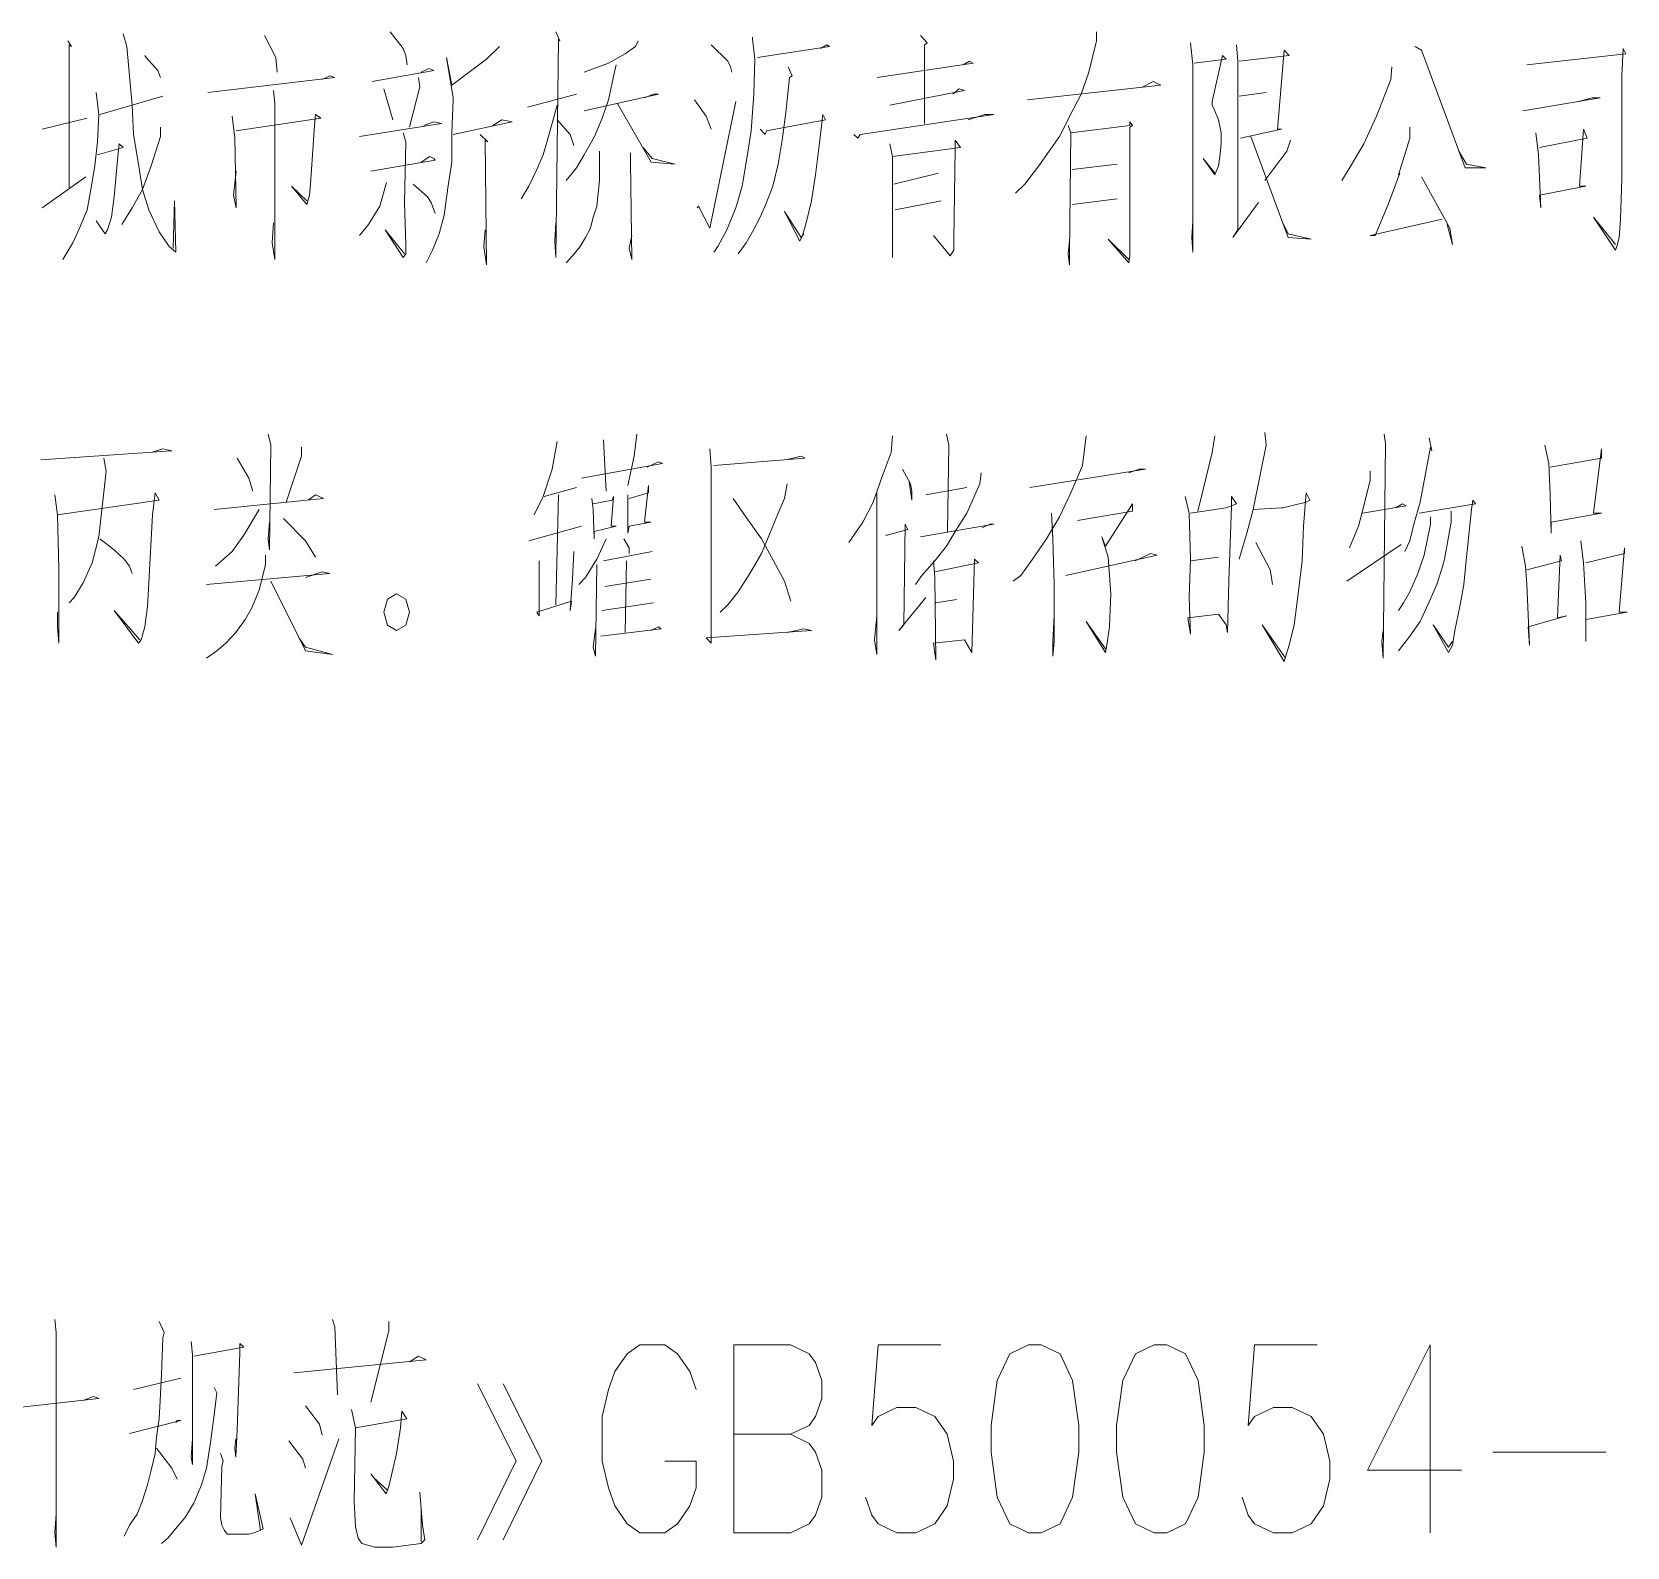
# Model space of a CAD drawing. Header units: millimetres. Extents: x 0 to 586, y 0 to 414.
# Drawn here: x 61.96 to 92.33, y 206.47 to 235.32 of the extents above; entities that cross this region are included whole.
import ezdxf

# ---------------------------------------------------------------- set-up
doc = ezdxf.new("R2010")
doc.units = ezdxf.units.MM

msp = doc.modelspace()

# ---------------------------------------------------------------- linework, layer by layer
at = {"color": 0, "lineweight": 0}
for points in [[(62.64275, 235.144028), (62.713306, 235.038194), (62.663917, 235.073472), (62.663917, 232.350028)], [(63.694028, 235.281611), (63.764583, 235.038194), (63.863361, 233.919889), (63.888056, 233.3625), (63.986833, 232.801583), (64.060917, 232.31475), (64.180861, 231.930222), (64.378417, 231.510417), (64.572444, 231.231722), (64.695917, 231.125889), (64.671222, 232.103083), (64.646528, 231.196444)], [(66.382194, 235.246333), (66.600917, 234.830056), (66.625611, 234.547833)], [(68.777556, 235.316889), (69.0245, 235.002917), (69.073889, 234.865333), (69.098583, 234.688944)], [(71.934917, 235.316889), (72.005472, 235.144028), (71.980778, 235.179306), (71.934917, 231.020056), (71.910222, 231.334028), (71.934917, 231.683278)], [(73.497722, 235.144028), (73.448333, 235.038194), (73.254306, 234.897083), (72.936806, 234.724222), (72.471139, 234.547833)], [(75.674361, 235.214583), (75.674361, 235.179306), (75.72375, 234.794778), (75.699056, 234.131556), (75.649667, 233.433056), (75.575583, 232.942694), (75.480333, 232.381778), (75.356861, 231.9655), (75.187528, 231.545694), (75.014667, 231.231722), (74.940583, 231.125889)], [(78.877583, 235.246333), (79.001056, 235.10875), (78.951667, 235.073472), (78.951667, 233.570639)], [(82.228972, 235.316889), (82.228972, 235.144028), (82.080806, 234.547833), (81.936167, 234.131556), (81.788, 233.849333), (81.519889, 233.327222), (81.128306, 232.766306), (80.860194, 232.417056), (80.687333, 232.244194)], [(84.014028, 235.10875), (84.063417, 234.688944), (84.063417, 231.125889), (84.038722, 231.404583), (84.063417, 231.718556)], [(64.106778, 234.865333), (64.131472, 234.830056), (64.353722, 234.583111), (64.403111, 234.445528)], [(70.858944, 235.038194), (70.612, 234.794778), (69.952306, 234.304417), (69.853528, 234.830056), (69.977, 234.061), (69.977, 234.025722), (69.952306, 233.397778), (69.952306, 232.836861), (69.878222, 232.350028), (69.807667, 231.824389), (69.708889, 231.475139), (69.585417, 231.161167), (69.465472, 230.91775)], [(74.891194, 235.073472), (75.208694, 234.7595), (75.258083, 234.653667), (75.282778, 234.547833)], [(75.773139, 234.830056), (77.141917, 235.038194), (77.092528, 235.073472), (76.972583, 235.002917)], [(84.088111, 234.724222), (84.698417, 234.794778), (84.624333, 234.865333), (84.430306, 233.990444), (84.430306, 233.919889), (84.479694, 233.814056), (84.55025, 233.641194), (84.599639, 233.397778), (84.599639, 233.186111), (84.574944, 232.942694), (84.55025, 232.766306), (84.479694, 232.593444), (84.257444, 232.907417), (84.479694, 232.628722)], [(84.892444, 235.073472), (84.917139, 234.7595), (84.917139, 231.545694), (84.821889, 231.404583), (85.308722, 232.067806)], [(84.941833, 234.7595), (85.897861, 234.865333), (85.799083, 234.967639), (85.675611, 233.464806), (85.749694, 233.464806), (84.966528, 233.291944)], [(88.293222, 235.038194), (88.416694, 234.967639), (89.245722, 232.731028), (89.295111, 232.731028), (89.637306, 232.731028), (89.270417, 232.801583), (89.125778, 233.048528)], [(90.420472, 234.688944), (92.304306, 234.897083), (92.254917, 235.002917), (92.230222, 234.480806), (92.230222, 232.522889), (92.205528, 231.753833), (92.180833, 231.404583), (92.131444, 231.231722), (92.10675, 231.161167), (91.690472, 231.789111), (92.10675, 231.267)], [(65.306222, 234.163306), (67.726278, 234.445528), (67.631028, 234.480806), (67.482861, 234.41025)], [(68.435361, 234.374972), (69.610111, 234.583111), (69.511333, 234.618389), (69.366694, 234.547833)], [(73.081444, 234.688944), (73.05675, 234.583111), (72.936806, 234.025722), (72.813333, 233.676472), (72.668694, 233.327222), (72.471139, 232.977972), (72.3265, 232.731028), (72.128944, 232.487611)], [(76.35875, 234.653667), (76.432833, 234.480806), (76.383444, 234.445528), (76.309361, 233.782306), (76.238806, 233.256667), (76.164722, 232.801583), (76.065944, 232.381778), (75.942472, 232.067806), (75.822528, 231.789111), (75.674361, 231.510417), (75.554417, 231.29875), (75.40625, 231.090611)], [(78.048556, 234.445528), (79.879472, 234.724222), (79.808917, 234.7595), (79.685444, 234.688944)], [(87.85225, 234.653667), (87.827556, 234.41025), (87.559444, 233.71175), (87.316028, 233.186111), (87.069083, 232.766306), (86.89975, 232.487611)], [(66.555056, 234.198583), (66.57975, 233.955167), (66.57975, 230.984778), (66.530361, 231.29875), (66.555056, 231.683278)], [(68.657611, 234.233861), (68.826944, 233.641194)], [(69.317306, 234.445528), (69.342, 234.269139), (69.144444, 233.500083)], [(78.291972, 233.919889), (79.710139, 234.198583), (79.611361, 234.233861), (79.491417, 234.131556)], [(80.909583, 234.025722), (83.449583, 234.304417), (83.304944, 234.374972)], [(83.304944, 234.374972), (83.107389, 234.269139)], [(63.178972, 234.163306), (63.228361, 233.747028), (63.203667, 233.221389), (63.154278, 232.766306), (63.080194, 232.31475), (63.009639, 231.930222), (62.861472, 231.580972), (62.738, 231.29875), (62.543972, 230.984778)], [(63.253056, 233.747028), (64.448972, 234.096278)], [(71.959611, 233.919889), (71.811444, 233.397778), (71.687972, 232.977972), (71.568028, 232.699278), (71.419861, 232.381778), (71.271694, 232.138361)], [(71.395167, 233.884611), (72.3265, 234.131556)], [(72.471139, 233.814056), (73.889306, 234.131556), (73.790528, 234.131556), (73.621194, 234.061)], [(73.106139, 233.955167), (73.744667, 232.836861), (74.206806, 232.801583), (73.765833, 232.907417), (73.5965, 233.115556)], [(74.573694, 234.025722), (74.795944, 233.71175), (74.891194, 233.464806)], [(74.623083, 231.9655), (74.647778, 232.000778), (74.8665, 231.580972), (75.356861, 233.990444)], [(85.456889, 234.163306), (84.941833, 234.096278)], [(90.346389, 233.814056), (91.813944, 234.061), (91.669306, 234.061), (91.397667, 233.990444)], [(62.152389, 233.464806), (63.009639, 233.676472)], [(65.771889, 233.71175), (65.821278, 233.291944), (65.845972, 231.9655), (65.796583, 232.208917), (65.845972, 232.664)], [(65.845972, 233.433056), (67.458167, 233.676472), (67.359389, 233.747028), (67.334694, 233.535361), (67.264139, 232.417056), (67.239444, 232.208917), (67.190056, 232.032528), (66.89725, 232.381778), (67.190056, 232.103083)], [(68.191944, 233.327222), (69.758278, 233.570639), (69.610111, 233.605917), (69.416083, 233.535361)], [(69.977, 233.3625), (71.102361, 233.605917), (70.904806, 233.641194), (70.735472, 233.535361)], [(71.959611, 233.641194), (72.203028, 233.3625), (72.277111, 233.150833)], [(75.822528, 233.464806), (75.917778, 233.3625), (75.942472, 233.433056), (77.067833, 233.641194), (77.018444, 233.747028), (76.947889, 233.150833), (76.873806, 232.593444), (76.799722, 232.103083), (76.700944, 231.683278), (76.630389, 231.439861), (76.581, 231.334028), (76.284667, 231.894944), (76.605694, 231.404583), (76.651556, 231.475139)], [(77.607583, 233.3625), (77.681667, 233.291944), (77.727528, 233.3625), (80.271056, 233.747028), (80.101722, 233.747028), (79.784222, 233.641194)], [(81.738611, 233.397778), (82.863972, 233.535361), (82.863972, 233.605917), (82.913361, 233.535361), (82.863972, 233.500083), (82.863972, 231.055333), (82.839278, 230.91775), (82.447694, 231.369306), (82.839278, 230.984778)], [(64.403111, 233.500083), (64.403111, 233.327222), (64.23025, 232.766306), (64.060917, 232.31475), (63.863361, 231.9655), (63.669333, 231.651528)], [(69.0245, 233.397778), (69.073889, 233.221389), (69.049194, 232.067806), (69.073889, 231.267), (69.073889, 231.090611), (69.0245, 231.020056), (68.682306, 231.545694), (69.049194, 231.090611)], [(70.492056, 233.3625), (70.636694, 233.221389), (70.587306, 233.256667), (70.612, 230.882472), (70.562611, 231.231722), (70.587306, 231.545694)], [(81.689222, 233.535361), (81.738611, 233.397778), (81.713917, 231.090611), (81.713917, 230.882472), (81.689222, 231.090611), (81.713917, 231.334028)], [(85.164083, 233.327222), (85.873167, 231.404583), (86.310611, 231.369306), (85.873167, 231.475139), (85.774389, 231.683278)], [(88.194444, 233.500083), (88.194444, 233.291944), (87.975722, 232.593444), (88.000417, 232.628722), (87.778167, 232.032528), (87.53475, 231.439861), (87.435972, 231.439861), (88.808278, 231.753833)], [(90.593333, 233.397778), (90.639194, 232.977972), (90.688583, 231.9655), (90.663889, 232.208917), (91.545833, 232.381778), (91.422361, 232.381778), (91.496444, 233.464806), (91.570528, 233.291944), (90.663889, 233.115556)], [(63.203667, 232.977972), (63.694028, 233.115556), (63.619944, 233.186111), (63.59525, 232.942694), (63.521167, 232.173639), (63.471778, 231.789111), (63.397694, 231.545694), (63.351833, 231.475139), (63.178972, 231.718556)], [(72.763944, 233.048528), (72.763944, 232.487611), (72.73925, 232.244194), (72.714556, 232.000778), (72.644, 231.789111), (72.594611, 231.580972), (72.495833, 231.404583), (72.397056, 231.231722), (72.252417, 231.055333), (72.128944, 230.91775)], [(73.353083, 233.01325), (73.353083, 232.836861), (73.377778, 230.984778), (73.328389, 231.196444), (73.377778, 231.439861)], [(78.291972, 233.186111), (78.341361, 232.942694), (78.341361, 232.279472), (78.341361, 231.894944), (78.341361, 231.020056), (78.341361, 231.196444), (78.341361, 231.545694)], [(78.341361, 232.942694), (79.636056, 233.115556), (79.537278, 233.256667), (79.537278, 233.083806), (79.512583, 231.369306), (79.512583, 231.161167), (79.442028, 231.055333), (79.124528, 231.439861)], [(85.922556, 233.256667), (85.848472, 233.048528), (85.432194, 232.487611)], [(68.410667, 232.664), (69.634806, 232.872139), (69.610111, 232.907417), (69.536028, 232.942694), (69.366694, 232.836861)], [(82.620556, 232.801583), (81.763306, 232.699278)], [(62.152389, 231.9655), (62.984944, 232.558167)], [(68.707, 232.452333), (68.583528, 232.000778), (68.364806, 231.651528), (68.191944, 231.439861)], [(69.218528, 232.417056), (69.486639, 232.173639), (69.560722, 232.067806), (69.634806, 231.859667)], [(79.219778, 232.628722), (78.366056, 232.417056)], [(88.416694, 232.558167), (88.952917, 231.580972), (89.002306, 231.267), (88.903528, 231.651528)], [(78.39075, 231.930222), (79.269167, 232.103083)], [(81.763306, 232.032528), (82.620556, 232.138361)], [(66.456278, 227.658083), (66.505667, 227.446417), (66.480972, 225.45675), (66.456278, 225.664889), (66.480972, 225.978861)], [(71.956083, 227.516972), (71.860833, 226.991333), (71.687972, 226.469222), (71.518639, 226.119972)], [(72.838028, 227.55225), (72.887417, 226.575056)], [(73.473028, 227.658083), (73.423639, 227.238278), (73.303694, 226.677361)], [(78.341361, 227.622806), (78.316667, 227.308833), (78.143806, 226.85375), (77.974472, 226.363389), (77.776917, 225.978861), (77.508806, 225.594333)], [(79.367944, 227.658083), (79.417333, 227.446417), (79.392639, 225.806)], [(82.031417, 227.622806), (81.960861, 227.061889), (81.738611, 226.539778), (81.519889, 226.084694), (81.272944, 225.664889), (81.004833, 225.280361), (80.786111, 224.966389), (80.637944, 224.860556)], [(84.479694, 227.622806), (84.430306, 227.308833), (84.257444, 226.606806), (84.158667, 226.190528)], [(85.432194, 227.689833), (85.456889, 227.446417), (85.333417, 226.85375), (85.209944, 226.225806), (85.09, 225.770722), (84.991222, 225.45675), (84.941833, 225.280361)], [(87.704083, 227.658083), (87.728778, 227.481694), (87.682917, 223.393), (87.658222, 223.7105), (87.682917, 223.918639)], [(88.561333, 227.587528), (88.610722, 227.340583), (88.586028, 227.411139), (88.392, 226.363389), (88.268528, 225.943583), (88.194444, 225.629611), (88.095667, 225.421472)], [(62.127694, 227.167722), (64.621833, 227.340583), (64.448972, 227.375861), (64.23025, 227.308833)], [(63.327139, 227.203), (63.373, 226.956056), (63.228361, 225.700167), (63.104889, 225.209806), (62.935556, 224.825278), (62.762694, 224.546583), (62.663917, 224.444278)], [(65.867139, 227.203), (66.089389, 226.818472), (66.163472, 226.575056)], [(67.091278, 227.411139), (67.091278, 227.238278), (66.798472, 226.363389)], [(74.8665, 227.375861), (74.891194, 227.026611), (74.891194, 223.675222), (74.795944, 223.777528), (76.799722, 223.918639), (76.651556, 223.953917), (76.334056, 223.883361)], [(74.940583, 227.061889), (76.67625, 227.203), (76.602167, 227.238278), (76.309361, 227.167722)], [(90.762667, 227.446417), (90.83675, 227.097167), (90.861444, 226.5045), (90.886139, 225.770722), (90.886139, 225.978861), (91.838639, 226.15525), (91.690472, 226.15525), (91.838639, 227.375861), (91.838639, 227.203), (90.861444, 227.026611)], [(72.42175, 226.818472), (73.963389, 227.097167), (73.889306, 227.132444), (73.670583, 227.026611)], [(78.535389, 226.991333), (78.683556, 226.712639), (78.70825, 226.575056), (78.70825, 226.398667), (78.658861, 226.747917)], [(80.027639, 226.924306), (80.002944, 226.712639), (79.759528, 226.15525), (79.537278, 225.806), (79.367944, 225.523778), (79.145694, 225.245083), (78.902278, 224.966389), (78.778806, 224.793528)], [(80.955444, 226.642083), (83.156778, 226.991333), (83.036833, 226.991333), (82.839278, 226.924306)], [(87.435972, 226.956056), (87.435972, 226.783194), (87.316028, 226.292833), (87.21725, 225.908306), (87.044389, 225.492028)], [(71.712667, 226.469222), (72.322972, 226.642083)], [(73.303694, 226.5045), (73.303694, 225.770722), (73.328389, 225.908306), (73.741139, 225.978861), (73.621194, 225.978861), (73.695278, 226.677361), (73.695278, 226.539778), (73.328389, 226.433944)], [(76.334056, 226.712639), (76.284667, 226.433944), (76.164722, 226.15525), (75.991861, 225.735444), (75.847222, 225.386194), (75.624972, 225.001667), (75.40625, 224.652417), (75.208694, 224.409), (75.064056, 224.267889)], [(79.759528, 226.642083), (78.976361, 226.5045)], [(62.395806, 226.5045), (62.445194, 226.119972), (62.469889, 225.1075), (62.469889, 224.476028), (62.469889, 223.675222), (62.445194, 223.989194), (62.445194, 224.267889)], [(62.445194, 226.119972), (64.378417, 226.398667), (64.304333, 226.539778), (64.254944, 226.119972), (64.180861, 224.825278), (64.156167, 224.373722), (64.106778, 223.989194), (64.036222, 223.74225), (63.986833, 223.675222), (63.521167, 224.303167), (64.011528, 223.74225)], [(65.429694, 226.225806), (67.507556, 226.433944), (67.359389, 226.5045), (67.21475, 226.398667)], [(71.980778, 226.5045), (71.934917, 224.409)], [(72.619306, 226.433944), (72.644, 226.225806), (72.665167, 225.664889), (72.665167, 225.806), (73.081444, 225.908306), (72.986194, 225.908306), (73.032056, 226.469222), (73.007361, 226.398667), (72.644, 226.328111)], [(75.307472, 226.433944), (75.550889, 226.084694), (75.847222, 225.664889), (76.115333, 225.174528), (76.284667, 224.860556), (76.408139, 224.476028)], [(78.045028, 226.539778), (78.045028, 223.463556), (77.999167, 223.74225), (78.045028, 224.197333)], [(81.862083, 226.014139), (82.913361, 226.190528), (82.913361, 226.328111), (82.398306, 225.523778), (82.32775, 225.700167), (82.447694, 225.315639), (82.497083, 224.617139), (82.472389, 223.989194), (82.423, 223.639944), (82.398306, 223.498833), (82.031417, 224.0915), (82.398306, 223.569389)], [(83.91525, 226.469222), (83.989333, 226.15525), (84.014028, 225.280361), (83.989333, 224.546583), (84.014028, 223.848083), (83.964639, 224.162056), (84.55025, 224.232611), (84.698417, 224.024472), (84.723111, 223.883361), (84.747806, 224.860556), (84.797194, 226.292833), (84.797194, 226.469222), (84.892444, 226.328111), (84.698417, 226.257556), (84.014028, 226.15525)], [(85.209944, 226.225806), (85.749694, 226.257556), (85.774389, 226.257556), (86.215361, 226.363389), (86.285917, 226.398667), (86.215361, 226.539778), (86.165972, 225.908306), (86.141278, 225.245083), (86.067194, 224.617139), (85.993111, 224.024472), (85.897861, 223.639944), (85.799083, 223.325972), (85.382806, 224.024472), (85.823778, 223.393)], [(87.291333, 226.15525), (88.120361, 226.292833), (88.049806, 226.328111), (87.926333, 226.257556)], [(88.367306, 226.15525), (89.443278, 226.328111), (89.393889, 226.398667), (89.369194, 226.225806), (89.270417, 225.315639), (89.221028, 224.793528), (89.146944, 224.373722), (89.051694, 223.918639), (89.002306, 223.639944), (88.928222, 223.498833), (88.635417, 224.024472), (88.928222, 223.604667), (89.002306, 223.7105)], [(66.283417, 226.225806), (65.990611, 225.735444), (65.771889, 225.421472), (65.454389, 225.142778)], [(66.749083, 226.049417), (67.165361, 225.629611), (67.359389, 225.315639)], [(81.371722, 226.15525), (81.396417, 225.664889), (81.421111, 224.793528), (81.421111, 224.05975), (81.421111, 223.7105), (81.396417, 223.428278), (81.396417, 223.7105), (81.421111, 224.197333)], [(88.977611, 226.190528), (88.977611, 225.978861), (88.854139, 225.280361), (88.829444, 225.174528), (88.7095, 224.793528), (88.536639, 224.409), (88.392, 224.0915), (88.194444, 223.812806), (87.975722, 223.534111)], [(88.586028, 226.084694), (88.586028, 225.943583), (88.462556, 225.350917), (88.342611, 225.001667), (88.194444, 224.652417), (88.070972, 224.444278), (87.975722, 224.303167)], [(72.42175, 225.908306), (71.419861, 225.629611)], [(78.217889, 225.735444), (78.242583, 225.735444), (78.634167, 225.841278), (78.584778, 225.943583), (78.560083, 224.024472), (78.461306, 223.918639), (78.976361, 224.546583)], [(78.877583, 225.700167), (80.271056, 225.943583), (80.196972, 225.943583), (80.052333, 225.876556)], [(63.253056, 225.664889), (63.521167, 225.45675), (63.715194, 225.280361), (63.813972, 225.142778), (63.863361, 225.001667)], [(71.613889, 225.245083), (71.613889, 224.197333), (71.568028, 224.267889), (72.227722, 224.476028), (72.203028, 224.303167), (72.252417, 224.895833), (72.277111, 225.421472)], [(72.887417, 225.664889), (72.714556, 225.280361), (72.495833, 224.931111), (72.372361, 224.793528)], [(72.838028, 225.245083), (73.765833, 225.421472)], [(73.229611, 225.664889), (73.328389, 225.492028), (73.328389, 225.386194)], [(81.639833, 224.966389), (83.379028, 225.350917), (83.255556, 225.386194), (82.96275, 225.245083)], [(85.259333, 225.594333), (85.530972, 225.072222), (85.552139, 224.966389), (85.576833, 224.793528)], [(86.995, 224.860556), (88.025111, 225.559056)], [(90.321694, 225.523778), (90.395778, 225.142778), (90.420472, 224.793528), (90.469861, 223.639944), (90.445167, 223.989194), (91.178944, 224.197333), (91.006083, 224.162056), (91.055472, 225.350917), (91.080167, 225.245083), (90.420472, 225.072222)], [(91.447056, 225.629611), (91.496444, 225.209806), (91.545833, 224.444278), (91.545833, 223.7105), (91.545833, 224.126778), (92.329, 224.267889), (92.180833, 224.267889), (92.279611, 225.492028), (92.279611, 225.386194), (91.545833, 225.209806)], [(66.406889, 225.350917), (66.406889, 225.174528), (66.283417, 224.687694), (66.138778, 224.338444), (66.015306, 224.126778), (65.842444, 223.883361), (65.648417, 223.675222), (65.479083, 223.534111), (65.281528, 223.393)], [(72.714556, 225.174528), (72.689861, 223.428278), (72.644, 223.604667), (72.689861, 223.953917)], [(73.279, 225.245083), (73.254306, 223.883361)], [(79.121, 225.245083), (79.145694, 224.931111), (79.170389, 223.36125), (79.121, 223.675222), (79.710139, 223.74225), (79.854778, 223.498833), (79.904167, 225.280361), (79.97825, 225.209806), (79.145694, 225.036944)], [(84.014028, 225.245083), (84.55025, 225.315639)], [(65.281528, 224.793528), (67.631028, 225.001667), (67.482861, 225.036944), (67.165361, 224.931111)], [(66.505667, 224.860556), (67.165361, 223.534111), (67.676889, 223.463556), (67.165361, 223.604667), (67.041889, 223.777528)], [(72.862722, 224.75825), (73.741139, 224.895833)], [(79.561972, 224.511306), (79.170389, 224.444278)], [(73.790528, 224.444278), (72.813333, 224.303167)], [(72.788639, 223.812806), (73.938694, 223.953917), (73.889306, 223.989194), (73.741139, 223.918639)], [(62.395806, 210.798833), (62.4205, 210.551889), (62.4205, 206.466722), (62.395806, 206.745417), (62.4205, 207.094667)], [(67.676889, 210.798833), (67.726278, 210.657722), (67.775667, 209.366556)], [(64.378417, 210.763556), (64.473667, 210.551889), (64.448972, 210.449583), (64.424278, 209.751083), (64.399583, 209.260722), (64.378417, 208.911472), (64.329028, 208.562222), (64.304333, 208.24825), (64.23025, 207.934278), (64.156167, 207.652056), (64.057389, 207.338083), (63.962139, 207.094667), (63.813972, 206.886528), (63.715194, 206.674861)], [(68.752861, 210.763556), (68.752861, 210.587167), (68.410667, 209.225444)], [(64.988722, 210.379028), (65.013417, 210.135611), (65.013417, 208.385833), (65.013417, 208.036583), (64.988722, 208.177694), (65.013417, 208.526944)], [(65.038111, 210.100333), (65.990611, 210.273194), (65.916528, 210.34375), (65.916528, 210.167361), (65.867139, 208.699806), (65.842444, 208.177694), (65.821278, 208.350556), (65.842444, 208.526944)], [(74.605444, 209.468861), (74.4855, 209.807528), (74.245611, 210.149722), (74.00925, 210.319056), (73.529472, 210.319056), (73.289583, 210.149722), (73.053222, 209.807528), (72.933278, 209.468861), (72.813333, 208.953806), (72.813333, 208.103611), (72.933278, 207.592083), (73.053222, 207.249889), (73.289583, 206.907694), (73.529472, 206.738361), (74.00925, 206.738361), (74.245611, 206.907694), (74.4855, 207.249889), (74.605444, 207.592083), (74.605444, 208.103611), (74.00925, 208.103611)], [(75.321583, 206.738361), (75.321583, 210.319056), (76.397556, 210.319056), (76.753861, 210.149722), (76.873806, 209.980389), (76.99375, 209.638194), (76.99375, 209.296), (76.873806, 208.953806), (76.753861, 208.784472), (76.397556, 208.615139)], [(79.262111, 210.319056), (78.069722, 210.319056), (77.949778, 208.784472), (78.069722, 208.953806), (78.426028, 209.126667), (78.785861, 209.126667), (79.145694, 208.953806), (79.382056, 208.615139), (79.502, 208.103611), (79.502, 207.761417), (79.382056, 207.249889), (79.145694, 206.907694), (78.785861, 206.738361), (78.426028, 206.738361), (78.069722, 206.907694), (77.949778, 207.077028), (77.829833, 207.419222)], [(86.430556, 210.319056), (85.234639, 210.319056), (85.114694, 208.784472), (85.234639, 208.953806), (85.594472, 209.126667), (85.954306, 209.126667), (86.310611, 208.953806), (86.5505, 208.615139), (86.670444, 208.103611), (86.670444, 207.761417), (86.5505, 207.249889), (86.310611, 206.907694), (85.954306, 206.738361), (85.594472, 206.738361), (85.234639, 206.907694), (85.114694, 207.077028), (84.998278, 207.419222)], [(88.578972, 210.319056), (87.386583, 207.93075), (89.178694, 207.93075)], [(88.578972, 210.319056), (88.578972, 206.738361)], [(66.943111, 209.782833), (69.461944, 210.029778), (69.317306, 210.100333), (69.144444, 209.9945)], [(63.888056, 209.468861), (64.791167, 209.680528)], [(70.442667, 206.604306), (71.176444, 208.107139), (70.442667, 209.574694)], [(70.9295, 209.574694), (71.663278, 208.107139), (70.9295, 206.604306)], [(61.637333, 209.119611), (63.228361, 209.296), (63.129583, 209.331278), (62.935556, 209.260722)], [(65.429694, 209.504139), (65.475556, 209.401833), (65.429694, 208.982028), (65.355611, 208.456389), (65.281528, 207.969556), (65.18275, 207.652056), (65.038111, 207.302806), (64.86525, 207.024111), (64.720611, 206.85125), (64.54775, 206.639583), (64.424278, 206.537278)], [(67.165361, 209.154889), (67.433472, 208.805639), (67.482861, 208.5975)], [(69.342, 207.514472), (69.391389, 206.886528), (69.43725, 206.604306), (69.366694, 206.537278), (68.826944, 206.466722), (68.48475, 206.466722), (68.241333, 206.537278), (68.16725, 206.639583), (68.117861, 206.85125), (68.093167, 207.338083), (68.117861, 208.735083), (68.043778, 209.084333), (68.117861, 208.735083), (69.095056, 208.911472), (68.999806, 209.052583), (68.975111, 208.735083), (68.901028, 208.24825), (68.752861, 207.620306), (68.703472, 207.479194), (68.410667, 207.863722)], [(63.813972, 208.632778), (64.791167, 208.876194), (64.720611, 208.876194), (64.695917, 208.840917)], [(66.847861, 208.491667), (67.115972, 208.142417), (67.165361, 207.969556)], [(66.872556, 207.024111), (67.091278, 206.502), (67.800361, 208.526944)], [(75.321583, 208.615139), (76.397556, 208.615139), (76.753861, 208.442278), (76.873806, 208.272944), (76.99375, 207.93075), (76.99375, 207.419222), (76.873806, 207.077028), (76.753861, 206.907694), (76.397556, 206.738361), (75.321583, 206.738361)], [(64.329028, 208.350556), (64.621833, 207.969556), (64.720611, 207.757889)], [(65.549639, 208.24825), (65.599028, 208.107139), (65.574333, 208.001306), (65.549639, 207.024111), (65.574333, 206.886528), (65.623722, 206.780694), (65.673111, 206.710139), (65.771889, 206.710139), (66.089389, 206.710139), (66.209333, 206.745417), (66.3575, 206.815972), (66.209333, 207.479194), (66.308111, 206.780694)], [(89.774889, 208.272944), (91.923306, 208.272944)], [(68.460056, 207.793167), (68.728167, 207.54975)], [(69.366694, 207.165222), (69.366694, 206.569028)]]:
    msp.add_lwpolyline(points, dxfattribs=at)
for points in [[(69.144444, 224.267889), (69.073889, 224.514833), (68.901028, 224.617139), (68.728167, 224.514833), (68.657611, 224.267889), (68.728167, 224.020944), (68.901028, 223.918639), (69.073889, 224.020944)], [(80.934278, 210.319056), (80.577972, 210.149722), (80.338083, 209.638194), (80.218139, 208.784472), (80.218139, 208.272944), (80.338083, 207.419222), (80.577972, 206.907694), (80.934278, 206.738361), (81.174167, 206.738361), (81.534, 206.907694), (81.770361, 207.419222), (81.890306, 208.272944), (81.890306, 208.784472), (81.770361, 209.638194), (81.534, 210.149722), (81.174167, 210.319056)], [(83.326111, 210.319056), (82.966278, 210.149722), (82.726389, 209.638194), (82.606444, 208.784472), (82.606444, 208.272944), (82.726389, 207.419222), (82.966278, 206.907694), (83.326111, 206.738361), (83.562472, 206.738361), (83.922306, 206.907694), (84.162194, 207.419222), (84.278611, 208.272944), (84.278611, 208.784472), (84.162194, 209.638194), (83.922306, 210.149722), (83.562472, 210.319056)]]:
    msp.add_lwpolyline(points, close=True, dxfattribs=at)

doc.saveas('drawing.dxf')
